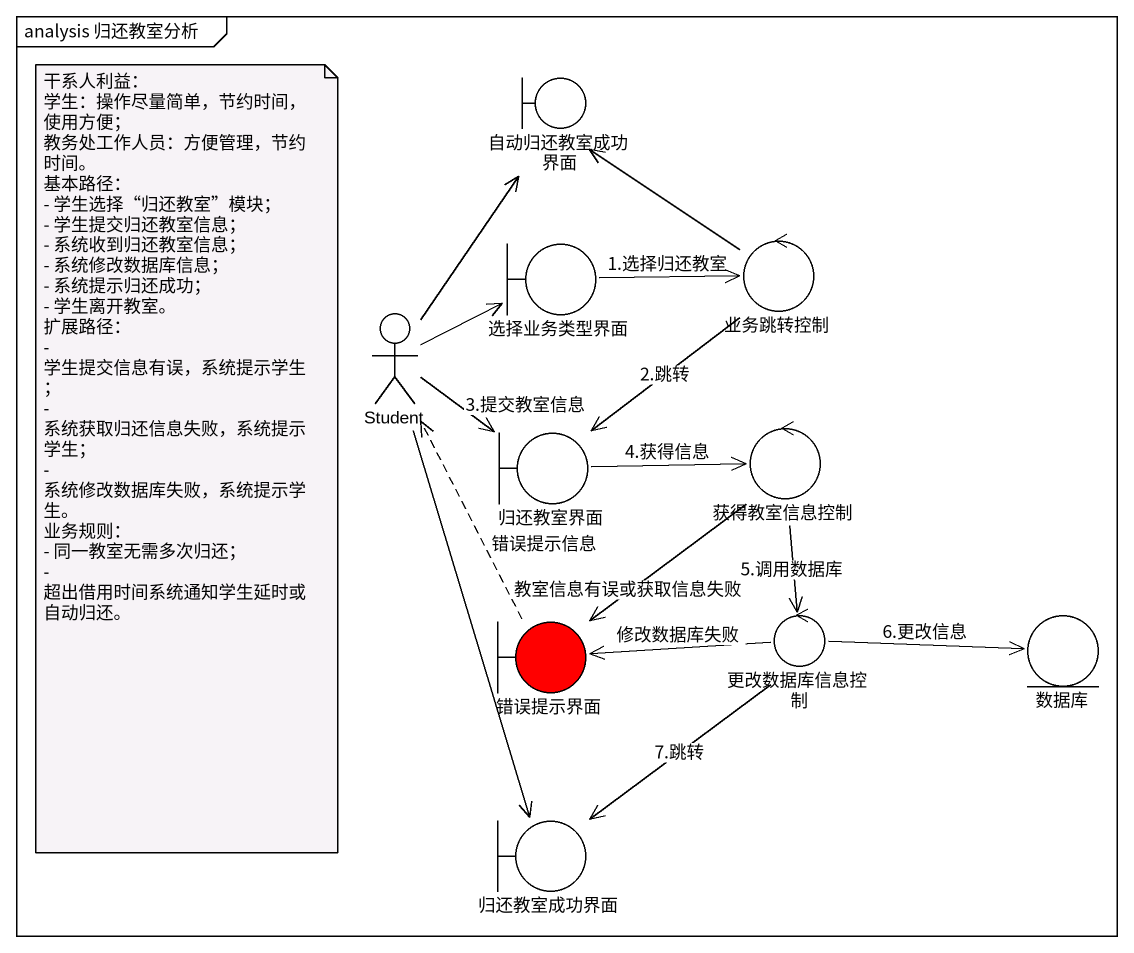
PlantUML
@startuml
mainframe analysis 归还教室分析
boundary 自动归还教室成功界面
boundary 选择业务类型界面
control 业务跳转控制
actor Student
boundary 归还教室界面
control 获得教室信息控制
boundary 错误提示界面 #FF0000
control 更改数据库信息控制
entity 数据库
boundary 归还教室成功界面
选择业务类型界面 -right-> 业务跳转控制 : 1.选择归还教室
业务跳转控制 -up-> 自动归还教室成功界面
业务跳转控制 --> 归还教室界面 : 2.跳转
Student -up-> 自动归还教室成功界面
Student -right-> 选择业务类型界面
Student --> 归还教室界面 : 3.提交教室信息
Student --> 归还教室成功界面
归还教室界面 -right-> 获得教室信息控制 : 4.获得信息
获得教室信息控制 --> 错误提示界面 : 教室信息有误或获取信息失败
获得教室信息控制 --> 更改数据库信息控制 : 5.调用数据库
错误提示界面 .up.> Student : 错误提示信息
更改数据库信息控制 -left-> 错误提示界面 : 修改数据库失败
更改数据库信息控制 -right-> 数据库 : 6.更改信息
更改数据库信息控制 --> 归还教室成功界面 : 7.跳转
note as N1
  干系人利益：
  学生：操作尽量简单，节约时间，使用方便；
  教务处工作人员：方便管理，节约时间。
  基本路径：
  - 学生选择“归还教室”模块；
  - 学生提交归还教室信息；
  - 系统收到归还教室信息；
  - 系统修改数据库信息；
  - 系统提示归还成功；
  - 学生离开教室。
  扩展路径：
  - 学生提交信息有误，系统提示学生；
  - 系统获取归还信息失败，系统提示学生；
  - 系统修改数据库失败，系统提示学生。
  业务规则：
  - 同一教室无需多次归还；
  - 超出借用时间系统通知学生延时或自动归还。
end note
@enduml
